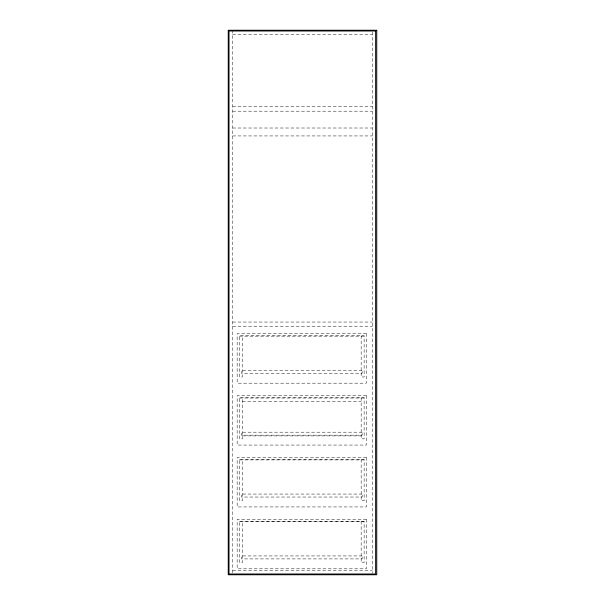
<?xml version="1.0" encoding="UTF-8"?>
<svg xmlns="http://www.w3.org/2000/svg" width="605" height="605" viewBox="0 0 605 605"><rect width="100%" height="100%" fill="white"/><g stroke="black" fill="none" stroke-linecap="round" stroke-linejoin="round"><path stroke-width="0.45" stroke-dasharray="3.02 2.27" d="M232.706 34.704L372.294 34.704M232.706 106.73L372.294 106.73M232.706 111.184L372.294 111.184M232.706 128.01L372.294 128.01M232.706 135.936L372.294 135.936M232.706 322.049L372.294 322.049M232.706 326.511L372.294 326.511M239.391 336.161L364.127 336.161M239.391 398.037L364.127 398.037M242.355 401.75L361.155 401.75M242.355 435.902L361.155 435.902M239.391 459.913L364.127 459.913M239.391 521.442L364.127 521.442M232.706 570.296L372.294 570.296M372.294 32.035L372.294 572.965M361.155 335.662L361.155 376.998L364.127 376.998L364.127 335.662L239.391 335.662L239.391 376.998L242.355 376.998L242.355 335.662M361.155 397.538L361.155 438.875L364.127 438.875L364.127 397.538L239.391 397.538L239.391 438.875L242.355 438.875L242.355 397.538M361.155 459.414L361.155 500.751L364.127 500.751L364.127 459.414L239.391 459.414L239.391 500.751L242.355 500.751L242.355 459.414M361.155 521.291L361.155 562.62L364.127 562.62L364.127 521.291L239.391 521.291L239.391 562.62L242.355 562.62L242.355 521.291M232.706 30.25L232.706 572.965M366.358 333.688L237.16 333.688L237.16 383.184L366.358 383.184L366.358 333.688M362.145 370.313L241.365 370.313L241.365 373.285L362.145 373.285L362.145 370.313M366.358 395.557L237.16 395.557L237.16 445.061L366.358 445.061L366.358 395.557M362.145 432.189L241.365 432.189L241.365 435.161L362.145 435.161L362.145 432.189M366.358 457.433L237.16 457.433L237.16 506.937L366.358 506.937L366.358 457.433M362.145 494.066L241.365 494.066L241.365 497.038L362.145 497.038L362.145 494.066M366.358 519.309L237.16 519.309L237.16 568.813L366.358 568.813L366.358 519.309M362.145 555.942L241.365 555.942L241.365 558.907L362.145 558.907L362.145 555.942"/><path stroke-width="0.91" d="M376.749 30.25L228.251 30.25L228.251 574.75L376.749 574.75L376.749 30.25M375.637 30.991L228.993 30.991L228.993 574.009L375.637 574.009L375.637 30.991"/></g></svg>
